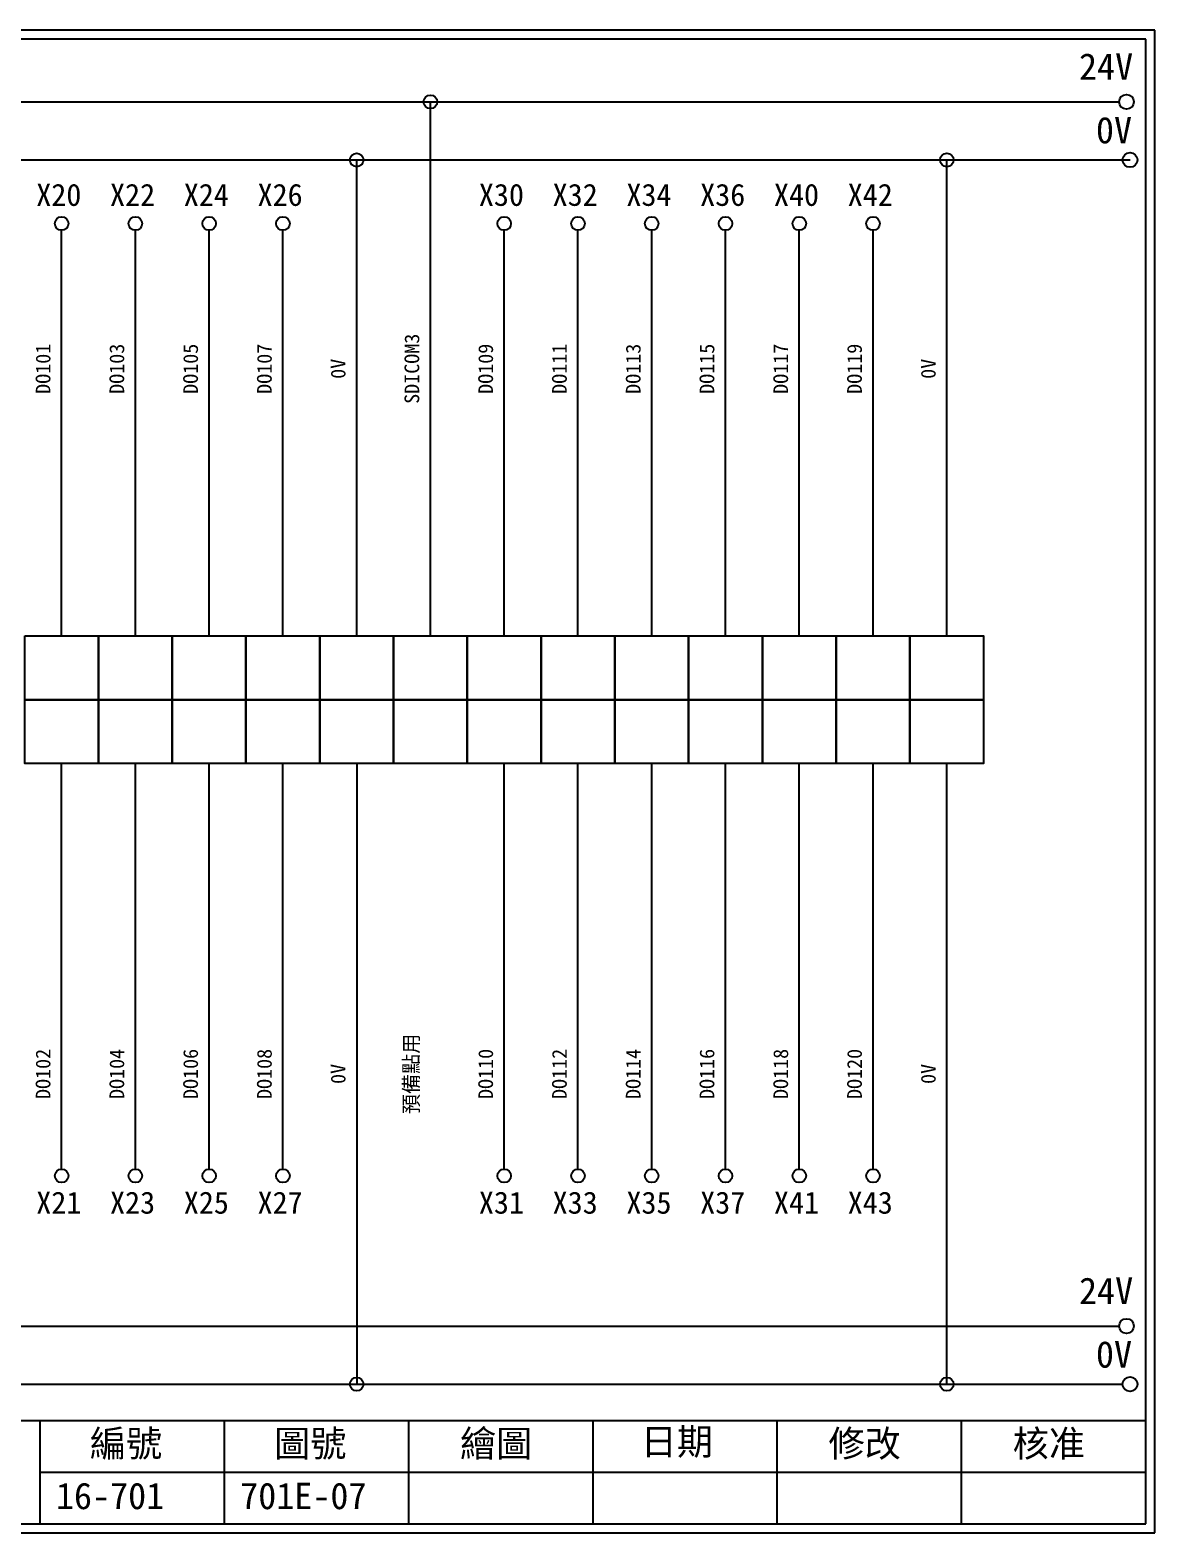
# Model space of a CAD drawing. Extents: x 926 to 1213, y -211 to -7.
# Drawn here: x 1060.1 to 1212.7, y -211.2 to -7.2 of the extents above; entities that cross this region are included whole.
import ezdxf

# ---------------------------------------------------------------- set-up
doc = ezdxf.new("R2010")
doc.units = 0
doc.layers.get('0').update_dxf_attribs({"linetype": 'CONTINUOUS'})
doc.layers.add('圖框層', color=7, linetype='CONTINUOUS')
doc.layers.add('標尺寸層', color=3, linetype='CONTINUOUS')
doc.styles.add('CNS', font='romanc.shx', dxfattribs={"bigfont": 'chineset.shx'})
doc.styles.add('STSL', font='kaiu.ttf')

msp = doc.modelspace()

# ---------------------------------------------------------------- linework, layer by layer
at = {"color": 7}
for points in [[(1059.37, -89.48), (1069.38, -89.48), (1069.38, -98.14), (1059.37, -98.14)], [(1069.38, -89.48), (1079.39, -89.48), (1079.39, -98.14), (1069.38, -98.14)], [(1079.39, -89.48), (1089.4, -89.48), (1089.4, -98.14), (1079.39, -98.14)], [(1089.4, -89.48), (1099.41, -89.48), (1099.41, -98.14), (1089.4, -98.14)], [(1099.41, -89.48), (1109.42, -89.48), (1109.42, -98.14), (1099.41, -98.14)], [(1109.42, -89.48), (1119.43, -89.48), (1119.43, -98.14), (1109.42, -98.14)], [(1119.43, -89.48), (1129.44, -89.48), (1129.44, -98.14), (1119.43, -98.14)], [(1129.44, -89.48), (1139.45, -89.48), (1139.45, -98.14), (1129.44, -98.14)], [(1139.45, -89.48), (1149.46, -89.48), (1149.46, -98.14), (1139.45, -98.14)], [(1149.46, -89.48), (1159.47, -89.48), (1159.47, -98.14), (1149.46, -98.14)], [(1159.47, -89.48), (1169.48, -89.48), (1169.48, -98.14), (1159.47, -98.14)], [(1169.48, -89.48), (1179.49, -89.48), (1179.49, -98.14), (1169.48, -98.14)], [(1179.49, -89.48), (1189.5, -89.48), (1189.5, -98.14), (1179.49, -98.14)], [(1059.37, -98.14), (1069.38, -98.14), (1069.38, -106.81), (1059.37, -106.81)], [(1069.38, -98.14), (1079.39, -98.14), (1079.39, -106.81), (1069.38, -106.81)], [(1079.39, -98.14), (1089.4, -98.14), (1089.4, -106.81), (1079.39, -106.81)], [(1089.4, -98.14), (1099.41, -98.14), (1099.41, -106.81), (1089.4, -106.81)], [(1099.41, -98.14), (1109.42, -98.14), (1109.42, -106.81), (1099.41, -106.81)], [(1109.42, -98.14), (1119.43, -98.14), (1119.43, -106.81), (1109.42, -106.81)], [(1119.43, -98.14), (1129.44, -98.14), (1129.44, -106.81), (1119.43, -106.81)], [(1129.44, -98.14), (1139.45, -98.14), (1139.45, -106.81), (1129.44, -106.81)], [(1139.45, -98.14), (1149.46, -98.14), (1149.46, -106.81), (1139.45, -106.81)], [(1149.46, -98.14), (1159.47, -98.14), (1159.47, -106.81), (1149.46, -106.81)], [(1159.47, -98.14), (1169.48, -98.14), (1169.48, -106.81), (1159.47, -106.81)], [(1169.48, -98.14), (1179.49, -98.14), (1179.49, -106.81), (1169.48, -106.81)], [(1179.49, -98.14), (1189.5, -98.14), (1189.5, -106.81), (1179.49, -106.81)]]:
    msp.add_lwpolyline(points, close=True, dxfattribs=at)
for centre in [(1208.88, -16.99), (1209.36, -24.88), (1208.88, -183.14), (1209.36, -191.03)]:
    msp.add_circle(centre, 1, dxfattribs=at)
at = {"layer": '圖框層', "color": 7}
for p, q in [((1212.74, -7.25), (925.74, -7.25)), ((1212.74, -211.22), (1212.74, -7.25)), ((1211.49, -8.5), (926.99, -8.5)), ((1211.49, -209.97), (1211.49, -8.5)), ((926.99, -195.97), (1211.49, -195.97)), ((1061.49, -209.97), (1061.49, -195.97)), ((1086.49, -209.97), (1086.49, -195.97)), ((1111.49, -209.97), (1111.49, -195.97)), ((1136.49, -209.97), (1136.49, -195.97)), ((1161.49, -209.97), (1161.49, -195.97)), ((1186.49, -209.97), (1186.49, -195.97)), ((1061.49, -202.97), (1211.49, -202.97)), ((926.99, -209.97), (1211.49, -209.97)), ((925.74, -211.22), (1212.74, -211.22))]:
    msp.add_line(p, q, dxfattribs=at)
at = {"layer": '標尺寸層', "color": 7}
for p, q in [((930.28, -16.99), (1207.88, -16.99)), ((1114.43, -89.45), (1114.43, -16.99)), ((930.49, -24.88), (1209.36, -24.88)), ((1104.42, -89.48), (1104.42, -24.88)), ((1184.5, -89.45), (1184.5, -24.88)), ((1064.38, -89.45), (1064.38, -34.43)), ((1074.39, -89.45), (1074.39, -34.43)), ((1084.4, -89.45), (1084.4, -34.43)), ((1094.41, -89.45), (1094.41, -34.43)), ((1124.44, -89.45), (1124.44, -34.43)), ((1134.45, -89.45), (1134.45, -34.43)), ((1144.46, -89.45), (1144.46, -34.43)), ((1154.47, -89.45), (1154.47, -34.43)), ((1164.48, -89.45), (1164.48, -34.43)), ((1174.49, -89.45), (1174.49, -34.43)), ((1064.38, -161.83), (1064.38, -106.81)), ((1074.39, -161.83), (1074.39, -106.81)), ((1084.4, -161.83), (1084.4, -106.81)), ((1094.41, -161.83), (1094.41, -106.81)), ((1104.42, -106.81), (1104.42, -191.03)), ((1124.44, -161.83), (1124.44, -106.81)), ((1134.45, -161.83), (1134.45, -106.81)), ((1144.46, -161.83), (1144.46, -106.81)), ((1154.47, -161.83), (1154.47, -106.81)), ((1164.48, -161.83), (1164.48, -106.81)), ((1174.49, -161.83), (1174.49, -106.81)), ((1184.5, -191.03), (1184.5, -106.81)), ((930.28, -183.14), (1207.88, -183.14)), ((930.49, -191.03), (1208.36, -191.03))]:
    msp.add_line(p, q, dxfattribs=at)
for centre in [(1114.43, -16.99), (1104.42, -24.88), (1184.5, -24.88), (1064.38, -33.51), (1074.39, -33.51), (1084.4, -33.51), (1094.41, -33.51), (1124.44, -33.51), (1134.45, -33.51), (1144.46, -33.51), (1154.47, -33.51), (1164.48, -33.51), (1174.49, -33.51), (1064.38, -162.75), (1074.39, -162.75), (1084.4, -162.75), (1094.41, -162.75), (1124.44, -162.75), (1134.45, -162.75), (1144.46, -162.75), (1154.47, -162.75), (1164.48, -162.75), (1174.49, -162.75), (1104.42, -191.03), (1184.5, -191.03)]:
    msp.add_circle(centre, 0.92, dxfattribs=at)

# ---------------------------------------------------------------- texts
at = {"layer": '圖框層', "color": 7, "style": 'STSL'}
for s, height, p in [('24V', 3.6, (1202.44, -14)), ('0V', 3.6, (1204.74, -22.63)), ('X20', 3, (1060.94, -31.11)), ('X22', 3, (1070.95, -31.11)), ('X24', 3, (1080.96, -31.11)), ('X26', 3, (1090.97, -31.11)), ('X30', 3, (1121, -31.11)), ('X32', 3, (1131.01, -31.11)), ('X34', 3, (1141.02, -31.11)), ('X36', 3, (1151.03, -31.11)), ('X40', 3, (1161.04, -31.11)), ('X42', 3, (1171.05, -31.11)), ('X21', 3, (1060.94, -167.89)), ('X23', 3, (1070.95, -167.89)), ('X25', 3, (1080.96, -167.89)), ('X27', 3, (1090.97, -167.89)), ('X31', 3, (1121, -167.89)), ('X33', 3, (1131.01, -167.89)), ('X35', 3, (1141.02, -167.89)), ('X37', 3, (1151.03, -167.89)), ('X41', 3, (1161.04, -167.89)), ('X43', 3, (1171.05, -167.89)), ('24V', 3.6, (1202.44, -180.15)), ('0V', 3.6, (1204.74, -188.78)), ('編號', 3.6, (1068.21, -200.88)), ('圖號', 3.6, (1093.21, -200.88)), ('繪圖', 3.6, (1118.44, -200.88)), ('日期', 3.6, (1142.96, -200.63)), ('修改', 3.6, (1168.44, -200.88)), ('核准', 3.6, (1193.44, -200.88)), ('16-701', 3.6, (1063.61, -207.99)), ('701E-07', 3.6, (1088.61, -207.99))]:
    msp.add_text(s, height=height, dxfattribs=at).set_placement(p)
at = {"layer": '標尺寸層', "color": 7, "char_height": 2, "attachment_point": 5, "rotation": 90, "style": 'CNS'}
for s, insert, width in [('{\\fDFKai-SB|b0|i0|c136|p65;SDICOM3}', (1111.93, -53.22), 72.4507), ('{\\fDFKai-SB|b0|i0|c136|p65;DO101}', (1061.88, -53.22), 72.4507), ('{\\fDFKai-SB|b0|i0|c136|p65;DO103}', (1071.89, -53.22), 72.4507), ('{\\fDFKai-SB|b0|i0|c136|p65;DO105}', (1081.9, -53.22), 72.4507), ('{\\fDFKai-SB|b0|i0|c136|p65;DO107}', (1091.91, -53.22), 72.4507), ('{\\fDFKai-SB|b0|i0|c136|p65;DO109}', (1121.94, -53.22), 72.4507), ('{\\fDFKai-SB|b0|i0|c136|p65;DO111}', (1131.95, -53.22), 72.4507), ('{\\fDFKai-SB|b0|i0|c136|p65;DO113}', (1141.96, -53.22), 72.4507), ('{\\fDFKai-SB|b0|i0|c136|p65;DO115}', (1151.97, -53.22), 72.4507), ('{\\fDFKai-SB|b0|i0|c136|p65;DO117}', (1161.98, -53.22), 72.4507), ('{\\fDFKai-SB|b0|i0|c136|p65;DO119}', (1171.99, -53.22), 72.4507), ('{\\fDFKai-SB|b0|i0|c136|p65;0V}', (1101.92, -53.22), 72.4507), ('{\\fDFKai-SB|b0|i0|c136|p65;0V}', (1182, -53.22), 72.4507), ('{\\fDFKai-SB|b0|i0|c136|p65;預備點用}', (1111.93, -148.92), 84.2209), ('{\\fDFKai-SB|b0|i0|c136|p65;DO102}', (1061.88, -148.92), 84.2209), ('{\\fDFKai-SB|b0|i0|c136|p65;DO104}', (1071.89, -148.92), 84.2209), ('{\\fDFKai-SB|b0|i0|c136|p65;DO106}', (1081.9, -148.92), 84.2209), ('{\\fDFKai-SB|b0|i0|c136|p65;DO108}', (1091.91, -148.92), 84.2209), ('{\\fDFKai-SB|b0|i0|c136|p65;DO110}', (1121.94, -148.92), 84.2209), ('{\\fDFKai-SB|b0|i0|c136|p65;DO112}', (1131.95, -148.92), 84.2209), ('{\\fDFKai-SB|b0|i0|c136|p65;DO114}', (1141.96, -148.92), 84.2209), ('{\\fDFKai-SB|b0|i0|c136|p65;DO116}', (1151.97, -148.92), 84.2209), ('{\\fDFKai-SB|b0|i0|c136|p65;DO118}', (1161.98, -148.92), 84.2209), ('{\\fDFKai-SB|b0|i0|c136|p65;DO120}', (1171.99, -148.92), 84.2209), ('{\\fDFKai-SB|b0|i0|c136|p65;0V}', (1101.92, -148.92), 84.2209), ('{\\fDFKai-SB|b0|i0|c136|p65;0V}', (1182, -148.92), 84.2209)]:
    msp.add_mtext(s, dxfattribs=dict(at, insert=insert, width=width))

doc.saveas('drawing.dxf')
